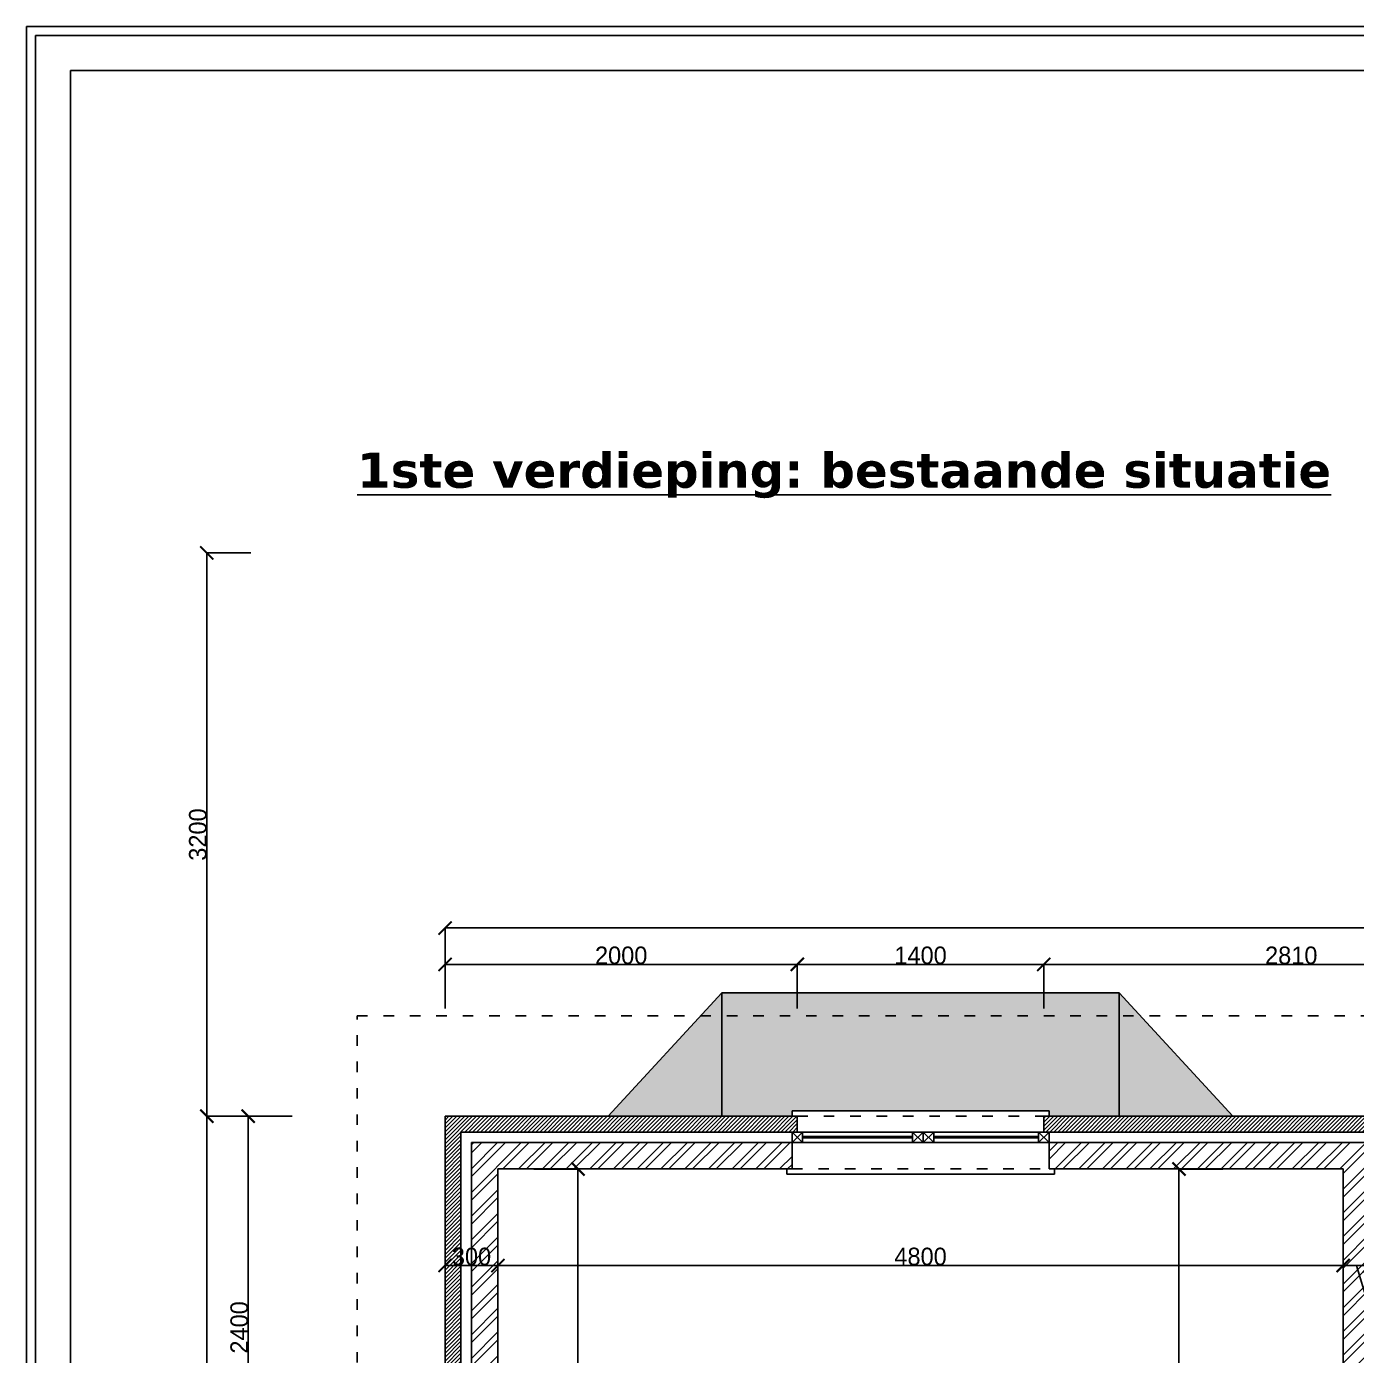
# Model space of a CAD drawing. Header units: millimetres. Extents: x -153917 to -31303, y -39726 to 31262.
# Drawn here: x -117306 to -109755, y 23713 to 31262 of the extents above; entities that cross this region are included whole.
import ezdxf

# ---------------------------------------------------------------- set-up
doc = ezdxf.new("R2010")
doc.units = ezdxf.units.MM
doc.header["$LTSCALE"] = 5
doc.linetypes.add('ACAD_ISO03W100', pattern=[30, 12, -18])
for name, color, linetype in [('Bemating', 1, 'Continuous'), ('invulling muren', 252, 'Continuous'), ('KADER', 7, 'Continuous'), ('Meubel', 8, 'Continuous'), ('muren', 7, 'Continuous'), ('ramen', 8, 'Continuous'), ('Tekst', 7, 'Continuous')]:
    doc.layers.add(name, color=color, linetype=linetype)
doc.layers.add('Toestellen', color=7, linetype='Continuous', true_color=0x423f38)
doc.layers.add('verre', color=4, linetype='Continuous', lineweight=0)
doc.styles.add('Geneva', font='')
doc.styles.get('Geneva').set_extended_font_data('Geneva')
doc.dimstyles.new('ISO-25', dxfattribs={"dimtxt": 100, "dimasz": 25, "dimexe": 1.25, "dimexo": 0.625, "dimtad": 1, "dimtxsty": 'Standard', "dimblk": 'ARCHTICK', "dimcen": 2.5, "dimse1": 1, "dimse2": 1, "dimadec": 0, "dimazin": 0, "dimtfac": 1, "dimtmove": 0, "dimatfit": 3, "dimfxl": 1, "dimarcsym": 0})

# ---------------------------------------------------------------- blocks, each defined once
blk = doc.blocks.new('_ArchTick')
at = {"color": 0, "linetype": 'ByBlock', "const_width": 0.15}
blk.add_lwpolyline([(-0.5, -0.5), (0.5, 0.5)], dxfattribs=at)
blk = doc.blocks.new('*D246')
at = {"layer": 'Bemating', "color": 0, "lineweight": -2, "transparency": 16777216}
for p, q in [((-116032.7, 25071.8), (-116283.9, 25071.8)), ((-116282.7, 25071.8), (-116282.7, 16071.8)), ((-116032.7, 16071.8), (-116283.9, 16071.8))]:
    blk.add_line(p, q, dxfattribs=at)
at = {"layer": 'Defpoints', "color": 0, "transparency": 16777216}
for p in [(-114929.6, 25071.8), (-116282.7, 16071.8), (-114929.6, 16071.8)]:
    blk.add_point(p, dxfattribs=at)
at = {"layer": 'Bemating', "color": 0, "lineweight": -2, "transparency": 16777216, "xscale": 75, "yscale": 75, "zscale": 75}
for p, rotation in [((-116282.7, 25071.8), 90), ((-116282.7, 16071.8), 270)]:
    blk.add_blockref('_ArchTick', p, dxfattribs=dict(at, rotation=rotation))
at = {"layer": 'Bemating', "color": 0, "transparency": 16777216, "insert": (-116333.3, 20571.8), "char_height": 100, "attachment_point": 5, "rotation": 90, "style": 'Geneva'}
blk.add_mtext('9000', dxfattribs=at)
blk = doc.blocks.new('*D240')
at = {"layer": 'Bemating', "color": 0, "lineweight": -2, "transparency": 16777216}
for p, q in [((-115797.4, 25071.8), (-116048.7, 25071.8)), ((-116047.4, 25071.8), (-116047.4, 22671.8)), ((-115797.4, 22671.8), (-116048.7, 22671.8))]:
    blk.add_line(p, q, dxfattribs=at)
at = {"layer": 'Defpoints', "color": 0, "transparency": 16777216}
for p in [(-114929.6, 25071.8), (-116047.4, 22671.8), (-114929.6, 22671.8)]:
    blk.add_point(p, dxfattribs=at)
at = {"layer": 'Bemating', "color": 0, "lineweight": -2, "transparency": 16777216, "xscale": 75, "yscale": 75, "zscale": 75}
for p, rotation in [((-116047.4, 25071.8), 90), ((-116047.4, 22671.8), 270)]:
    blk.add_blockref('_ArchTick', p, dxfattribs=dict(at, rotation=rotation))
at = {"layer": 'Bemating', "color": 0, "transparency": 16777216, "insert": (-116098.1, 23871.8), "char_height": 100, "attachment_point": 5, "rotation": 90, "style": 'Geneva'}
blk.add_mtext('2400', dxfattribs=at)
blk = doc.blocks.new('*D245')
at = {"layer": 'Bemating', "color": 0, "lineweight": -2, "transparency": 16777216}
for p, q in [((-116032.7, 28271.8), (-116283.9, 28271.8)), ((-116282.7, 25071.8), (-116282.7, 28271.8)), ((-116032.7, 25071.8), (-116283.9, 25071.8))]:
    blk.add_line(p, q, dxfattribs=at)
at = {"layer": 'Defpoints', "color": 0, "transparency": 16777216}
for p in [(-116282.7, 28271.8), (-103629.6, 28271.8), (-114929.6, 25071.8)]:
    blk.add_point(p, dxfattribs=at)
at = {"layer": 'Bemating', "color": 0, "lineweight": -2, "transparency": 16777216, "xscale": 75, "yscale": 75, "zscale": 75}
for p, rotation in [((-116282.7, 28271.8), 90), ((-116282.7, 25071.8), 270)]:
    blk.add_blockref('_ArchTick', p, dxfattribs=dict(at, rotation=rotation))
at = {"layer": 'Bemating', "color": 0, "transparency": 16777216, "insert": (-116333.3, 26671.8), "char_height": 100, "attachment_point": 5, "rotation": 90, "style": 'Geneva'}
blk.add_mtext('3200', dxfattribs=at)
blk = doc.blocks.new('*D285')
at = {"layer": 'Bemating', "color": 0, "lineweight": -2, "transparency": 16777216}
for p, q in [((-114929.6, 25890.9), (-114929.6, 26142.2)), ((-114929.6, 26140.9), (-103629.6, 26140.9)), ((-103629.6, 25890.9), (-103629.6, 26142.2))]:
    blk.add_line(p, q, dxfattribs=at)
at = {"layer": 'Defpoints', "color": 0, "transparency": 16777216}
for p in [(-103629.6, 26140.9), (-114929.6, 25071.8), (-103629.6, 25071.8)]:
    blk.add_point(p, dxfattribs=at)
at = {"layer": 'Bemating', "color": 0, "lineweight": -2, "transparency": 16777216, "xscale": 75, "yscale": 75, "zscale": 75, "rotation": 180}
blk.add_blockref('_ArchTick', (-114929.6, 26140.9), dxfattribs=at)
at = {"layer": 'Bemating', "color": 0, "lineweight": -2, "transparency": 16777216, "xscale": 75, "yscale": 75, "zscale": 75}
blk.add_blockref('_ArchTick', (-103629.6, 26140.9), dxfattribs=at)
at = {"layer": 'Bemating', "color": 0, "transparency": 16777216, "insert": (-109279.6, 26191.5), "char_height": 100, "attachment_point": 5, "style": 'Geneva'}
blk.add_mtext('11300', dxfattribs=at)
blk = doc.blocks.new('*D289')
at = {"layer": 'Bemating', "color": 0, "lineweight": -2, "transparency": 16777216}
for p, q in [((-114929.6, 25684.2), (-114929.6, 25935.5)), ((-114929.6, 25934.2), (-112929.6, 25934.2)), ((-112929.6, 25684.2), (-112929.6, 25935.5))]:
    blk.add_line(p, q, dxfattribs=at)
at = {"layer": 'Defpoints', "color": 0, "transparency": 16777216}
for p in [(-112929.6, 25934.2), (-114929.6, 25071.8), (-112929.6, 25026.8)]:
    blk.add_point(p, dxfattribs=at)
at = {"layer": 'Bemating', "color": 0, "lineweight": -2, "transparency": 16777216, "xscale": 75, "yscale": 75, "zscale": 75, "rotation": 180}
blk.add_blockref('_ArchTick', (-114929.6, 25934.2), dxfattribs=at)
at = {"layer": 'Bemating', "color": 0, "lineweight": -2, "transparency": 16777216, "xscale": 75, "yscale": 75, "zscale": 75}
blk.add_blockref('_ArchTick', (-112929.6, 25934.2), dxfattribs=at)
at = {"layer": 'Bemating', "color": 0, "transparency": 16777216, "insert": (-113929.6, 25984.8), "char_height": 100, "attachment_point": 5, "style": 'Geneva'}
blk.add_mtext('2000', dxfattribs=at)
blk = doc.blocks.new('*D290')
at = {"layer": 'Bemating', "color": 0, "lineweight": -2, "transparency": 16777216}
for p, q in [((-112929.6, 25684.2), (-112929.6, 25935.5)), ((-112929.6, 25934.2), (-111529.6, 25934.2)), ((-111529.6, 25684.2), (-111529.6, 25935.5))]:
    blk.add_line(p, q, dxfattribs=at)
at = {"layer": 'Defpoints', "color": 0, "transparency": 16777216}
for p in [(-111529.6, 25934.2), (-111529.6, 25071.8), (-112929.6, 25026.8)]:
    blk.add_point(p, dxfattribs=at)
at = {"layer": 'Bemating', "color": 0, "lineweight": -2, "transparency": 16777216, "xscale": 75, "yscale": 75, "zscale": 75, "rotation": 180}
blk.add_blockref('_ArchTick', (-112929.6, 25934.2), dxfattribs=at)
at = {"layer": 'Bemating', "color": 0, "lineweight": -2, "transparency": 16777216, "xscale": 75, "yscale": 75, "zscale": 75}
blk.add_blockref('_ArchTick', (-111529.6, 25934.2), dxfattribs=at)
at = {"layer": 'Bemating', "color": 0, "transparency": 16777216, "insert": (-112229.6, 25984.8), "char_height": 100, "attachment_point": 5, "style": 'Geneva'}
blk.add_mtext('1400', dxfattribs=at)
blk = doc.blocks.new('*D291')
at = {"layer": 'Bemating', "color": 0, "lineweight": -2, "transparency": 16777216}
for p, q in [((-111529.6, 25684.2), (-111529.6, 25935.5)), ((-111529.6, 25934.2), (-108719.6, 25934.2)), ((-108719.6, 25684.2), (-108719.6, 25935.5))]:
    blk.add_line(p, q, dxfattribs=at)
at = {"layer": 'Defpoints', "color": 0, "transparency": 16777216}
for p in [(-108719.6, 25934.2), (-111529.6, 25071.8), (-108719.6, 25071.8)]:
    blk.add_point(p, dxfattribs=at)
at = {"layer": 'Bemating', "color": 0, "lineweight": -2, "transparency": 16777216, "xscale": 75, "yscale": 75, "zscale": 75, "rotation": 180}
blk.add_blockref('_ArchTick', (-111529.6, 25934.2), dxfattribs=at)
at = {"layer": 'Bemating', "color": 0, "lineweight": -2, "transparency": 16777216, "xscale": 75, "yscale": 75, "zscale": 75}
blk.add_blockref('_ArchTick', (-108719.6, 25934.2), dxfattribs=at)
at = {"layer": 'Bemating', "color": 0, "transparency": 16777216, "insert": (-110124.6, 25984.8), "char_height": 100, "attachment_point": 5, "style": 'Geneva'}
blk.add_mtext('2810', dxfattribs=at)
blk = doc.blocks.new('*D306')
at = {"layer": 'Bemating', "color": 0, "lineweight": -2, "transparency": 16777216}
for p, q in [((-114629.6, 24473.6), (-114629.6, 24222.3)), ((-109829.6, 24473.6), (-109829.6, 24222.3)), ((-114629.6, 24223.6), (-109829.6, 24223.6))]:
    blk.add_line(p, q, dxfattribs=at)
at = {"layer": 'Defpoints', "color": 0, "transparency": 16777216}
for p in [(-114629.6, 24771.8), (-109829.6, 24771.8), (-109829.6, 24223.6)]:
    blk.add_point(p, dxfattribs=at)
at = {"layer": 'Bemating', "color": 0, "lineweight": -2, "transparency": 16777216, "xscale": 75, "yscale": 75, "zscale": 75, "rotation": 180}
blk.add_blockref('_ArchTick', (-114629.6, 24223.6), dxfattribs=at)
at = {"layer": 'Bemating', "color": 0, "lineweight": -2, "transparency": 16777216, "xscale": 75, "yscale": 75, "zscale": 75}
blk.add_blockref('_ArchTick', (-109829.6, 24223.6), dxfattribs=at)
at = {"layer": 'Bemating', "color": 0, "transparency": 16777216, "insert": (-112229.6, 24274.2), "char_height": 100, "attachment_point": 5, "style": 'Geneva'}
blk.add_mtext('4800', dxfattribs=at)
blk = doc.blocks.new('*D307')
at = {"layer": 'Bemating', "color": 0, "lineweight": -2, "transparency": 16777216}
for p, q in [((-109829.6, 24473.6), (-109829.6, 24222.3)), ((-109679.6, 24473.6), (-109679.6, 24222.3)), ((-109829.6, 24223.6), (-109679.6, 24223.6)), ((-109754.6, 24223.6), (-109709, 24071.4)), ((-109709, 24071.4), (-109469.6, 24071.4))]:
    blk.add_line(p, q, dxfattribs=at)
at = {"layer": 'Defpoints', "color": 0, "transparency": 16777216}
for p in [(-109829.6, 24771.8), (-109679.6, 24771.8), (-109679.6, 24223.6)]:
    blk.add_point(p, dxfattribs=at)
at = {"layer": 'Bemating', "color": 0, "lineweight": -2, "transparency": 16777216, "xscale": 75, "yscale": 75, "zscale": 75, "rotation": 180}
blk.add_blockref('_ArchTick', (-109829.6, 24223.6), dxfattribs=at)
at = {"layer": 'Bemating', "color": 0, "lineweight": -2, "transparency": 16777216, "xscale": 75, "yscale": 75, "zscale": 75}
blk.add_blockref('_ArchTick', (-109679.6, 24223.6), dxfattribs=at)
at = {"layer": 'Bemating', "color": 0, "transparency": 16777216, "insert": (-109589.3, 24122), "char_height": 100, "attachment_point": 5, "style": 'Geneva'}
blk.add_mtext('150', dxfattribs=at)
blk = doc.blocks.new('*D314')
at = {"layer": 'Bemating', "color": 0, "lineweight": -2, "transparency": 16777216}
for p, q in [((-114929.6, 24473.6), (-114929.6, 24222.3)), ((-114629.6, 24473.6), (-114629.6, 24222.3)), ((-114629.6, 24223.6), (-114929.6, 24223.6))]:
    blk.add_line(p, q, dxfattribs=at)
at = {"layer": 'Defpoints', "color": 0, "transparency": 16777216}
for p in [(-114929.6, 25071.8), (-114629.6, 24771.8), (-114929.6, 24223.6)]:
    blk.add_point(p, dxfattribs=at)
at = {"layer": 'Bemating', "color": 0, "lineweight": -2, "transparency": 16777216, "xscale": 75, "yscale": 75, "zscale": 75, "rotation": 180}
blk.add_blockref('_ArchTick', (-114929.6, 24223.6), dxfattribs=at)
at = {"layer": 'Bemating', "color": 0, "lineweight": -2, "transparency": 16777216, "xscale": 75, "yscale": 75, "zscale": 75}
blk.add_blockref('_ArchTick', (-114629.6, 24223.6), dxfattribs=at)
at = {"layer": 'Bemating', "color": 0, "transparency": 16777216, "insert": (-114779.6, 24274.2), "char_height": 100, "attachment_point": 5, "style": 'Geneva'}
blk.add_mtext('300', dxfattribs=at)
blk = doc.blocks.new('*D315')
at = {"layer": 'Bemating', "color": 0, "lineweight": -2, "transparency": 16777216}
for p, q in [((-114424.9, 24771.8), (-114173.7, 24771.8)), ((-114174.9, 24771.8), (-114174.9, 20771.8)), ((-114424.9, 20771.8), (-114173.7, 20771.8))]:
    blk.add_line(p, q, dxfattribs=at)
at = {"layer": 'Defpoints', "color": 0, "transparency": 16777216}
for p in [(-114629.6, 24771.8), (-114629.6, 20771.8), (-114174.9, 20771.8)]:
    blk.add_point(p, dxfattribs=at)
at = {"layer": 'Bemating', "color": 0, "lineweight": -2, "transparency": 16777216, "xscale": 75, "yscale": 75, "zscale": 75}
for p, rotation in [((-114174.9, 24771.8), 90), ((-114174.9, 20771.8), 270)]:
    blk.add_blockref('_ArchTick', p, dxfattribs=dict(at, rotation=rotation))
at = {"layer": 'Bemating', "color": 0, "transparency": 16777216, "insert": (-114225.6, 22771.8), "char_height": 100, "attachment_point": 5, "rotation": 90, "style": 'Geneva'}
blk.add_mtext('4000', dxfattribs=at)
blk = doc.blocks.new('*D350')
at = {"layer": 'Bemating', "color": 0, "lineweight": -2, "transparency": 16777216}
for p, q in [((-110512.4, 24771.8), (-110763.7, 24771.8)), ((-110762.4, 24771.8), (-110762.4, 21471.8)), ((-110512.4, 21471.8), (-110763.7, 21471.8))]:
    blk.add_line(p, q, dxfattribs=at)
at = {"layer": 'Defpoints', "color": 0, "transparency": 16777216}
for p in [(-109829.6, 24771.8), (-110762.4, 21471.8), (-110279.6, 21471.8)]:
    blk.add_point(p, dxfattribs=at)
at = {"layer": 'Bemating', "color": 0, "lineweight": -2, "transparency": 16777216, "xscale": 75, "yscale": 75, "zscale": 75}
for p, rotation in [((-110762.4, 24771.8), 90), ((-110762.4, 21471.8), 270)]:
    blk.add_blockref('_ArchTick', p, dxfattribs=dict(at, rotation=rotation))
at = {"layer": 'Bemating', "color": 0, "transparency": 16777216, "insert": (-110813.1, 23121.8), "char_height": 100, "attachment_point": 5, "rotation": 90, "style": 'Geneva'}
blk.add_mtext('3300', dxfattribs=at)

msp = doc.modelspace()

# ---------------------------------------------------------------- hatches: boundary and pattern name
at = {"layer": 'invulling muren'}
h = msp.add_hatch(dxfattribs=at)
h.set_pattern_fill('ANSI31', color=256, scale=5)
h.paths.add_polyline_path([(-103539.643, 27309.317), (-103629.643, 27309.317), (-103629.643, 25071.817), (-104419.643, 25071.817), (-104419.643, 24981.817), (-104389.643, 24981.817), (-103539.643, 24981.817)])
h.paths.add_polyline_path([(-105819.643, 24981.817), (-105819.643, 25071.817), (-105849.643, 25071.817), (-107319.643, 25071.817), (-107319.643, 24981.817), (-107289.643, 24981.817)])
h.paths.add_polyline_path([(-108719.643, 24981.817), (-108719.643, 25071.817), (-108749.643, 25071.817), (-111529.643, 25071.817), (-111529.643, 24981.817)])
h.paths.add_polyline_path([(-114929.643, 25071.817), (-114929.643, 23787.817), (-114929.643, 23637.817), (-114929.643, 22671.817), (-114839.643, 22671.817), (-114839.643, 22701.817), (-114839.643, 23787.817), (-114839.643, 24981.817), (-112929.643, 24981.817), (-112929.643, 25071.817), (-112959.643, 25071.817)])
h.paths.add_polyline_path([(-114839.643, 21671.817), (-114929.643, 21671.817), (-114929.643, 19461.817), (-114839.643, 19461.817), (-114839.643, 19491.817)])
h.paths.add_polyline_path([(-114929.643, 16071.817), (-113829.643, 16071.817), (-113829.643, 16161.817), (-113859.643, 16161.817), (-114839.643, 16161.817), (-114839.643, 18461.817), (-114929.643, 18461.817)])
h.paths.add_polyline_path([(-112429.643, 16161.817), (-112429.643, 16071.817), (-112399.643, 16071.817), (-111729.643, 16071.817), (-111729.643, 16161.817)])
h.paths.add_polyline_path([(-108829.643, 15371.817), (-108739.643, 15371.817), (-108739.643, 15401.817), (-108739.643, 16161.817), (-110329.643, 16161.817), (-110329.643, 16071.817), (-108829.643, 16071.817)])
h.paths.add_polyline_path([(-108739.643, 13361.817), (-108739.643, 13971.817), (-108829.643, 13971.817), (-108829.643, 13941.817), (-108829.643, 13271.817), (-108029.643, 13271.817), (-108029.643, 13361.817), (-108059.643, 13361.817)])
h.paths.add_polyline_path([(-104529.643, 13271.817), (-104529.643, 13361.817), (-104559.643, 13361.817), (-106629.643, 13361.817), (-106629.643, 13271.817), (-106599.643, 13271.817)])
h.paths.add_polyline_path([(-101929.643, 13271.817), (-101929.643, 13971.817), (-102019.643, 13971.817), (-102019.643, 13941.817), (-102019.643, 13361.817), (-103129.643, 13361.817), (-103129.643, 13271.817)])
h.paths.add_polyline_path([(-101929.643, 16661.817), (-102019.643, 16661.817), (-102019.643, 15371.817), (-101929.643, 15371.817), (-101929.643, 15401.817)])
h.paths.add_polyline_path([(-97729.643, 27309.317), (-97819.643, 27309.317), (-97819.643, 22371.817), (-97729.643, 22371.817), (-97729.643, 23787.817)])
h.paths.add_polyline_path([(-97819.643, 17534.317), (-97729.643, 17534.317), (-97729.643, 17671.817), (-97729.643, 20207.817), (-97729.643, 21371.817), (-97819.643, 21371.817), (-97819.643, 21341.817)])
at = {"layer": 'invulling muren', "true_color": 0xbdc2ae, "transparency": 33554687}
h = msp.add_hatch(color=9, dxfattribs=at)
h.dxf.hatch_style = 1
h.paths.add_polyline_path([(-113357.208, 25641.817), (-113477.122, 25641.817), (-114002.898, 25071.817), (-113879.643, 25071.817), (-113357.208, 25071.817)])
h.paths.add_polyline_path([(-111102.078, 25641.817), (-113357.208, 25641.817), (-113357.208, 25071.817), (-112959.643, 25071.817), (-112959.643, 25101.827), (-112929.643, 25101.827), (-111499.643, 25101.827), (-111499.643, 25071.817), (-111102.078, 25071.817)])
h.paths.add_polyline_path([(-111102.078, 25771.817), (-113357.208, 25771.817), (-113357.208, 25641.817), (-111102.078, 25641.817)])
h.paths.add_polyline_path([(-110982.164, 25641.817), (-111102.078, 25641.817), (-111102.078, 25071.817), (-110456.388, 25071.817)])
h.paths.add_polyline_path([(-111102.078, 25771.817), (-111102.078, 25641.817), (-110982.164, 25641.817)])
h.paths.add_polyline_path([(-113357.208, 25771.817), (-113477.122, 25641.817), (-113357.208, 25641.817)])
at = {"layer": 'invulling muren'}
h = msp.add_hatch(dxfattribs=at)
h.set_pattern_fill('ANSI32', color=256, scale=10)
h.paths.add_polyline_path([(-112959.643, 24921.817), (-114629.643, 24921.817), (-114779.643, 24921.817), (-114779.643, 23787.817), (-114779.643, 22701.817), (-114629.643, 22701.817), (-114629.643, 22731.817), (-114629.643, 23787.817), (-114629.643, 24771.817), (-112959.643, 24771.817)])
h.paths.add_polyline_path([(-105849.643, 24921.817), (-107289.643, 24921.817), (-107289.643, 24771.817), (-107259.643, 24771.817), (-106999.643, 24771.817), (-106999.643, 21471.817), (-107049.643, 21471.817), (-107049.643, 21461.817), (-107049.643, 21371.817), (-105179.643, 21371.817), (-105179.643, 21146.817), (-105169.643, 21146.817), (-105079.643, 21146.817), (-105079.643, 21471.817), (-106899.643, 21471.817), (-106899.643, 24771.817), (-105849.643, 24771.817)])
h.paths.add_polyline_path([(-111229.643, 21371.817), (-111179.643, 21371.817), (-111179.643, 21381.817), (-111179.643, 21471.817), (-111329.643, 21471.817), (-111329.643, 20771.817), (-114629.643, 20771.817), (-114629.643, 21611.817), (-114629.643, 21641.817), (-114779.643, 21641.817), (-114779.643, 19491.817), (-114629.643, 19491.817), (-114629.643, 20671.817), (-111329.643, 20671.817), (-111329.643, 20071.817), (-111329.643, 19971.817), (-111179.643, 19971.817), (-111179.643, 19981.817), (-111179.643, 20071.817), (-111229.643, 20071.817), (-111229.643, 20671.817)])
h.paths.add_polyline_path([(-113859.643, 16371.817), (-113889.643, 16371.817), (-114629.643, 16371.817), (-114629.643, 17459.817), (-114629.643, 18431.817), (-114779.643, 18431.817), (-114779.643, 16221.817), (-113859.643, 16221.817)])
h.paths.add_polyline_path([(-111759.643, 16371.817), (-112399.643, 16371.817), (-112399.643, 16221.817), (-111759.643, 16221.817)])
h.paths.add_polyline_path([(-108529.643, 16371.817), (-108529.643, 17501.817), (-108679.643, 17501.817), (-108679.643, 17491.817), (-108679.643, 17401.817), (-108629.643, 17401.817), (-108629.643, 16371.817), (-109679.643, 16371.817), (-109679.643, 17401.817), (-109479.643, 17401.817), (-109479.643, 17411.817), (-109479.643, 17501.817), (-109679.643, 17501.817), (-109679.643, 19921.817), (-106779.643, 19921.817), (-106179.643, 19921.817), (-106179.643, 19931.817), (-106179.643, 20071.817), (-109829.643, 20071.817), (-110329.643, 20071.817), (-110329.643, 20061.817), (-110329.643, 19971.817), (-109829.643, 19971.817), (-109829.643, 16371.817), (-110299.643, 16371.817), (-110299.643, 16221.817), (-108679.643, 16221.817), (-108679.643, 15401.817), (-108529.643, 15401.817), (-108529.643, 15431.817)])
h = msp.add_hatch(dxfattribs=at)
h.set_pattern_fill('ANSI32', color=256, scale=10)
h.set_pattern_definition([(45, (-109736.45, 21517.18), (-67.352, 67.352), []), (45, (-109691.55, 21517.18), (-67.352, 67.352), [])])
h.paths.add_polyline_path([(-109679.643, 22071.817), (-110279.643, 22071.817), (-110279.643, 21471.817), (-110329.643, 21471.817), (-110329.643, 21461.817), (-110329.643, 21371.817), (-109766.643, 21371.817), (-109179.643, 21371.817), (-109179.643, 21381.817), (-109179.643, 21471.817), (-109679.643, 21471.817)])
h.paths.add_polyline_path([(-109829.643, 21471.817), (-110179.643, 21471.817), (-110179.643, 21971.817), (-109829.643, 21971.817)], flags=16)
h.paths.add_polyline_path([(-108229.643, 22371.817), (-108229.643, 22471.817), (-108329.643, 22471.817), (-109679.643, 22471.817), (-109679.643, 22371.817), (-108329.643, 22371.817), (-108329.643, 21471.817), (-108379.643, 21471.817), (-108379.643, 21461.817), (-108379.643, 21371.817), (-107899.643, 21371.817), (-107899.643, 21381.817), (-107899.643, 21471.817), (-108229.643, 21471.817)])
h.paths.add_polyline_path([(-109679.643, 24771.817), (-108749.643, 24771.817), (-108749.643, 24921.817), (-111499.643, 24921.817), (-111499.643, 24771.817), (-111469.643, 24771.817), (-109829.643, 24771.817), (-109829.643, 22571.817), (-109679.643, 22571.817)])
h.paths.add_polyline_path([(-109679.643, 22571.817), (-109829.643, 22571.817), (-110279.643, 22571.817), (-110279.643, 22171.817), (-110279.643, 22071.817), (-110179.643, 22071.817), (-110179.643, 22471.817), (-109779.643, 22471.817), (-109779.643, 22071.817), (-109679.643, 22071.817), (-109679.643, 22371.817), (-109679.643, 22471.817)])

# ---------------------------------------------------------------- linework, layer by layer
at = {"layer": 'KADER', "linetype": 'Continuous'}
for p, q in [((-117306.059, 31261.669), (-89241.952, 31261.669)), ((-117306.059, 31261.669), (-89241.952, 31261.669)), ((-117306.059, 10550.554), (-117306.059, 31261.669)), ((-117256.059, 31211.669), (-89291.952, 31211.669)), ((-117256.059, 10600.554), (-117256.059, 31211.669)), ((-117056.059, 31011.669), (-89491.952, 31011.669)), ((-117056.059, 10800.554), (-117056.059, 31011.669))]:
    msp.add_line(p, q, dxfattribs=at)
at = {"layer": 'Meubel', "linetype": 'ACAD_ISO03W100'}
for p, q in [((-115429.643, 25641.817), (-104129.643, 25641.817)), ((-115429.643, 15571.817), (-115429.643, 25641.817))]:
    msp.add_line(p, q, dxfattribs=at)
at = {"layer": 'muren'}
for p, q in [((-113357.208, 25771.817), (-114002.898, 25071.817)), ((-113357.208, 25771.817), (-113357.208, 25071.817)), ((-111102.078, 25771.817), (-110456.388, 25071.817)), ((-111102.078, 25771.817), (-111102.078, 25071.817)), ((-114929.643, 25071.817), (-112929.643, 25071.817)), ((-114929.643, 25071.817), (-113879.643, 25071.817)), ((-114929.643, 25071.817), (-114929.643, 23787.817)), ((-112959.643, 25071.817), (-112929.643, 25071.817)), ((-112929.643, 25071.817), (-112929.643, 24981.817)), ((-112929.643, 25071.817), (-112929.643, 24981.817)), ((-111529.643, 25071.817), (-111529.643, 24981.817)), ((-111529.643, 25071.817), (-108719.643, 25071.817)), ((-114839.643, 24981.817), (-103539.643, 24981.817)), ((-114839.643, 24981.817), (-114839.643, 23787.817)), ((-114779.643, 24921.817), (-114779.643, 23787.817)), ((-114779.643, 24921.817), (-113879.643, 24921.817)), ((-114629.643, 24921.817), (-103479.643, 24921.817)), ((-112929.643, 24981.817), (-112959.643, 24981.817)), ((-112959.643, 24981.817), (-112959.643, 24771.817)), ((-112244.643, 24981.817), (-112214.643, 24981.817)), ((-112184.643, 24981.817), (-112154.643, 24981.817)), ((-111529.643, 24981.817), (-111499.643, 24981.817)), ((-111499.643, 24981.817), (-111499.643, 24771.817)), ((-114629.643, 24771.817), (-112959.643, 24771.817)), ((-114629.643, 24771.817), (-114629.643, 23787.817)), ((-111499.643, 24771.817), (-109829.643, 24771.817)), ((-109829.643, 24771.817), (-109829.643, 22571.817)), ((-114839.643, 23787.817), (-114839.643, 19491.817)), ((-114779.643, 23787.817), (-114779.643, 19491.817)), ((-114629.643, 23787.817), (-114629.643, 22701.817))]:
    msp.add_line(p, q, dxfattribs=at)
at = {"layer": 'muren', "linetype": 'ACAD_ISO03W100'}
for p, q in [((-112929.643, 25071.817), (-111529.643, 25071.817)), ((-112959.643, 24771.817), (-111499.643, 24771.817))]:
    msp.add_line(p, q, dxfattribs=at)
at = {"layer": 'ramen'}
for p, q in [((-113357.208, 25771.817), (-111102.078, 25771.817)), ((-111499.643, 25101.827), (-112959.643, 25101.827)), ((-112929.643, 25101.827), (-112959.643, 25101.827)), ((-112959.643, 25101.827), (-112959.643, 25071.817)), ((-111529.643, 25071.817), (-111499.643, 25071.827)), ((-111499.643, 25071.827), (-111499.643, 25101.827)), ((-112959.643, 24981.817), (-112959.643, 24921.817)), ((-112899.643, 24981.817), (-112959.643, 24921.817)), ((-112899.643, 24921.817), (-112959.643, 24981.817)), ((-112959.643, 24921.817), (-112899.643, 24921.817)), ((-111499.643, 24981.817), (-112929.643, 24981.817)), ((-112899.643, 24921.817), (-112899.643, 24981.817)), ((-112899.643, 24921.817), (-111529.643, 24921.817)), ((-112274.643, 24921.817), (-112274.643, 24981.817)), ((-112274.643, 24981.817), (-112214.643, 24921.817)), ((-112214.643, 24981.817), (-112274.643, 24921.817)), ((-112214.643, 24921.817), (-112274.643, 24921.817)), ((-112214.643, 24921.817), (-112214.643, 24981.817)), ((-112214.643, 24981.817), (-112154.643, 24921.817)), ((-112154.643, 24981.817), (-112214.643, 24921.817)), ((-112154.643, 24921.817), (-112214.643, 24921.817)), ((-112154.643, 24921.817), (-112154.643, 24981.817)), ((-111559.643, 24921.817), (-111559.643, 24981.817)), ((-111559.643, 24981.817), (-111499.643, 24921.817)), ((-111499.643, 24981.817), (-111559.643, 24921.817)), ((-111499.643, 24921.817), (-111559.643, 24921.817)), ((-112989.643, 24741.817), (-112989.643, 24771.817)), ((-112989.643, 24771.817), (-112959.643, 24771.817)), ((-111499.643, 24771.817), (-111469.643, 24771.817)), ((-111469.643, 24771.817), (-111469.643, 24741.817)), ((-111469.643, 24741.817), (-112989.643, 24741.817)), ((-112959.643, 24741.817), (-112989.643, 24741.817))]:
    msp.add_line(p, q, dxfattribs=at)
at = {"layer": 'Toestellen'}
msp.add_line((-114929.643, 23787.817), (-114929.643, 23637.817), dxfattribs=at)
at = {"layer": 'verre'}
for p, q in [((-112274.643, 24956.817), (-112899.643, 24956.817)), ((-112274.643, 24951.817), (-112899.643, 24951.817)), ((-112274.643, 24946.817), (-112899.643, 24946.817)), ((-111559.643, 24956.817), (-112154.643, 24956.817)), ((-111559.643, 24951.817), (-112154.643, 24951.817)), ((-111559.643, 24946.817), (-112154.643, 24946.817))]:
    msp.add_line(p, q, dxfattribs=at)

# ---------------------------------------------------------------- texts
at = {"layer": 'Tekst', "insert": (-115429.643, 28841.817), "char_height": 200, "attachment_point": 1}
msp.add_mtext_dynamic_manual_height_columns('{\\fVerdana|b1|i0|c0|p34;\\L1ste verdieping: bestaande situatie}', width=8225.00244, gutter_width=12.5, heights=[0], dxfattribs=at)

# ---------------------------------------------------------------- dimensions: what is measured, and where the dimension line sits
at = {"layer": 'Bemating'}
for base, p1, p2, picture, middle in [((-116282.7, 28271.817), (-114929.643, 25071.817), (-103629.643, 28271.817), '*D245', (-116333.325, 26671.817)), ((-116282.7, 16071.817), (-114929.643, 25071.817), (-114929.643, 16071.817), '*D246', (-116333.325, 20571.817)), ((-116047.43, 22671.817), (-114929.643, 25071.817), (-114929.643, 22671.817), '*D240', (-116098.055, 23871.817)), ((-114174.933, 20771.817), (-114629.643, 24771.817), (-114629.643, 20771.817), '*D315', (-114225.558, 22771.817)), ((-110762.44, 21471.817), (-109829.643, 24771.817), (-110279.643, 21471.817), '*D350', (-110813.065, 23121.817))]:
    dim = msp.add_linear_dim(base=base, p1=p1, p2=p2, angle=90, dimstyle='ISO-25', override={"dimasz": 75, "dimtxsty": 'Geneva', "dimse1": 0, "dimse2": 0, "dimfxl": 250, "dimfxlon": 1}, dxfattribs=at)
    dim.commit()
    dim.dimension.update_dxf_attribs({"geometry": picture, "text_midpoint": middle})
for base, p1, p2, override, picture, middle in [((-103629.643, 26140.903), (-114929.643, 25071.817), (-103629.643, 25071.817), {"dimasz": 75, "dimtxsty": 'Geneva', "dimse1": 0, "dimse2": 0, "dimfxl": 250, "dimfxlon": 1}, '*D285', (-109279.643, 26191.528)), ((-112929.643, 25934.212), (-114929.643, 25071.817), (-112929.643, 25026.817), {"dimasz": 75, "dimtxsty": 'Geneva', "dimse1": 0, "dimse2": 0, "dimfxl": 250, "dimfxlon": 1}, '*D289', (-113929.643, 25984.837)), ((-111529.643, 25934.212), (-112929.643, 25026.817), (-111529.643, 25071.817), {"dimasz": 75, "dimtxsty": 'Geneva', "dimse1": 0, "dimse2": 0, "dimtmove": 1, "dimfxl": 250, "dimfxlon": 1}, '*D290', (-112229.643, 25984.837)), ((-108719.643, 25934.212), (-111529.643, 25071.817), (-108719.643, 25071.817), {"dimasz": 75, "dimtxsty": 'Geneva', "dimse1": 0, "dimse2": 0, "dimtmove": 1, "dimfxl": 250, "dimfxlon": 1}, '*D291', (-110124.643, 25984.837)), ((-114929.643, 24223.576), (-114629.643, 24771.817), (-114929.643, 25071.817), {"dimasz": 75, "dimtxsty": 'Geneva', "dimse1": 0, "dimse2": 0, "dimtmove": 1, "dimfxl": 250, "dimfxlon": 1}, '*D314', (-114779.643, 24274.201)), ((-109829.643, 24223.576), (-114629.643, 24771.817), (-109829.643, 24771.817), {"dimasz": 75, "dimtxsty": 'Geneva', "dimse1": 0, "dimse2": 0, "dimfxl": 250, "dimfxlon": 1}, '*D306', (-112229.643, 24274.201)), ((-109679.643, 24223.576), (-109829.643, 24771.817), (-109679.643, 24771.817), {"dimasz": 75, "dimtxsty": 'Geneva', "dimse1": 0, "dimse2": 0, "dimtmove": 1, "dimfxl": 250, "dimfxlon": 1}, '*D307', (-109708.362, 24122.013))]:
    dim = msp.add_linear_dim(base=base, p1=p1, p2=p2, dimstyle='ISO-25', override=override, dxfattribs=at)
    dim.commit()
    dim.dimension.update_dxf_attribs({"geometry": picture, "text_midpoint": middle})

doc.saveas('drawing.dxf')
